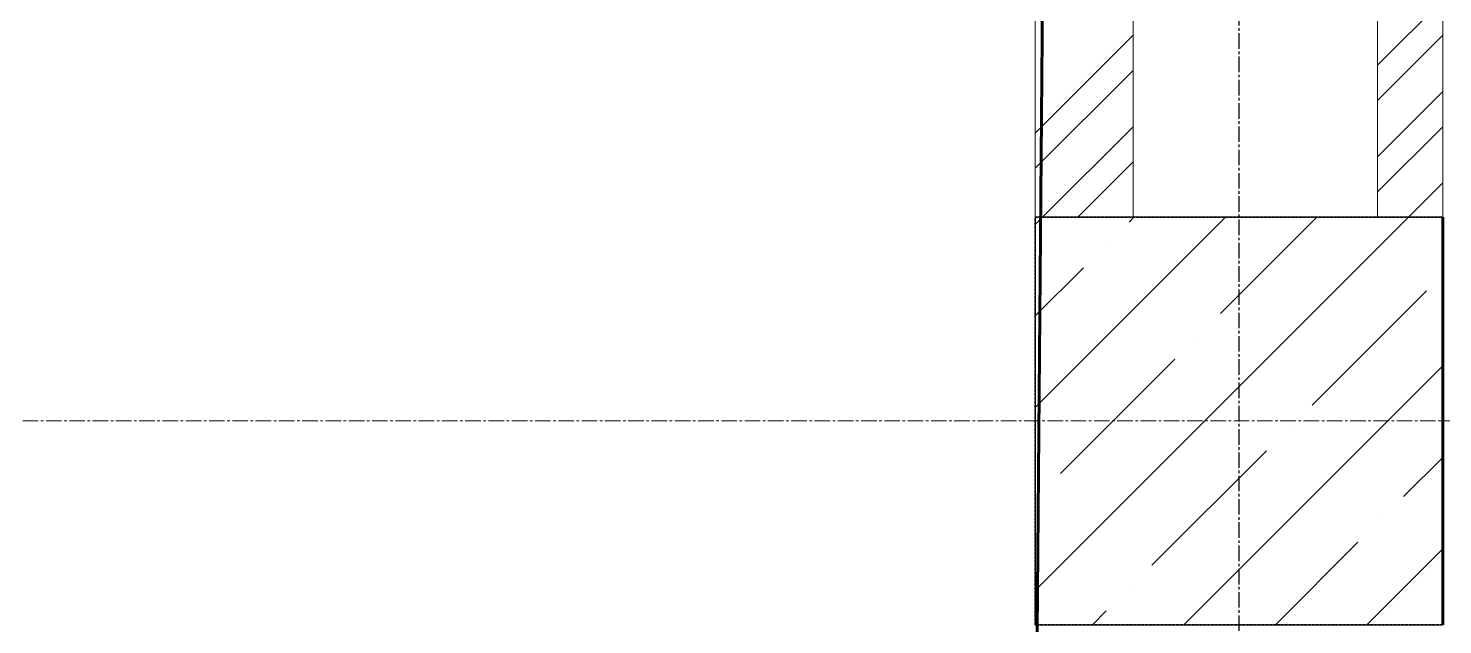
# Model space of a CAD drawing. Header units: millimetres. Extents: x 470010 to 1231400, y -134005 to 421770.
# Drawn here: x 710988 to 712724, y -6661 to -5929 of the extents above; entities that cross this region are included whole.
import ezdxf
from ezdxf.enums import TextEntityAlignment as Align

# ---------------------------------------------------------------- set-up
doc = ezdxf.new("R2010")
doc.units = ezdxf.units.MM
doc.linetypes.add('CENTER2', pattern=[28.575, 19.05, -3.175, 3.175, -3.175])
doc.linetypes.add('HIDDEN2', pattern=[4.7625, 3.175, -1.5875])
doc.layers.get('Defpoints').update_dxf_attribs({"color": 140})
for name, color, linetype, lineweight in [('0) шп потолок', 3, 'Continuous', 60), ('АР_Колонны', 70, 'Continuous', 30), ('АР_Стены ЖБ', 7, 'Continuous', 35), ('АР_Стены кирпич', 32, 'Continuous', 20), ('АР_Стены ПЕНОблок', 52, 'Continuous', 20), ('АР_Штриховка', 8, 'Continuous', 0)]:
    doc.layers.add(name, color=color, linetype=linetype, lineweight=lineweight)
doc.layers.add('АР_Делит', color=120, linetype='Continuous', lineweight=0, plot=False)
doc.layers.add('РД_Оси_100', color=7, linetype='Continuous', lineweight=0, true_color=0x525252)
doc.styles.add('style1', font='ARIALN.TTF')

# ---------------------------------------------------------------- blocks, each defined once
blk = doc.blocks.new('СОШ_2200_АР_ОСИ_М100_28.05.24')
at = {"layer": 'АР_Делит', "color": 251, "linetype": 'CENTER2', "true_color": 0x636466}
blk.add_line((-5954.958, 87200), (47367.08, 87200), dxfattribs=at)
at = {"layer": 'РД_Оси_100', "color": 251, "linetype": 'CENTER2', "true_color": 0x636466}
blk.add_line((39600, -6155), (39600, 139938.679), dxfattribs=at)
blk = doc.blocks.new('A$C9108343f')
at = {"layer": 'АР_Штриховка', "linetype": 'Continuous', "lineweight": 0, "true_color": 0x000000}
h = blk.add_hatch(dxfattribs=at)
h.set_pattern_fill('ANSI32', color=18, scale=25, angle=-360, style=0)
h.set_pattern_definition([(45, (-63444.08, -115658.25), (-168.3798, 168.3798), []), (45, (-63331.83, -115658.25), (-168.3798, 168.3798), [])])
h.paths.add_polyline_path([(46505, 94205), (46625, 94205), (46625, 95155), (46505, 95155)], flags=0)
at = {"layer": 'АР_Штриховка', "linetype": 'Continuous', "lineweight": 0, "ltscale": 0.5, "true_color": 0x000000}
h = blk.add_hatch(dxfattribs=at)
h.set_pattern_fill('ANSI31', color=18, scale=25, angle=-360, style=0)
h.set_pattern_definition([(45, (-63444.08, -115658.25), (-56.1266, 56.1266), [])])
h.paths.add_polyline_path([(47005, 95155), (46925, 95155), (46925, 94205), (47005, 94205)], flags=0)
at = {"layer": '0) шп потолок'}
for points in [[(40585, 93705), (41005, 93705), (41005, 95155), (46519.5, 95155), (46505, 93405)], [(47005, 93705), (47005, 94205)]]:
    blk.add_lwpolyline(points, dxfattribs=at)
at = {"layer": 'АР_Колонны', "color": 18, "linetype": 'HIDDEN2', "lineweight": 25, "true_color": 0x000000}
for p, q in [((46505, 94205), (47005, 94205)), ((46505, 93705), (46505, 94205)), ((47005, 94205), (47005, 93705)), ((47005, 93705), (46505, 93705))]:
    blk.add_line(p, q, dxfattribs=at)
at = {"layer": 'АР_Колонны', "color": 18, "linetype": 'Continuous', "lineweight": 15, "true_color": 0x000000}
for p, q in [((47005, 94205), (46505, 94205)), ((46505, 94205), (46505, 93705)), ((47005, 94205), (46505, 94205)), ((46505, 94205), (46505, 93705)), ((47005, 93705), (47005, 94205)), ((47005, 93705), (47005, 94205)), ((46505, 93705), (47005, 93705)), ((46505, 93705), (47005, 93705))]:
    blk.add_line(p, q, dxfattribs=at)
at = {"layer": 'АР_Стены ЖБ', "color": 18, "linetype": 'Continuous', "lineweight": 30, "true_color": 0x000000}
for p, q in [((47005, 94205), (46505, 94205)), ((46505, 94205), (46505, 93705)), ((47005, 93705), (47005, 94205)), ((46505, 93705), (47005, 93705))]:
    blk.add_line(p, q, dxfattribs=at)
at = {"layer": 'АР_Стены кирпич', "color": 18, "linetype": 'Continuous', "lineweight": 20, "true_color": 0x000000}
for p, q in [((46505, 95155), (46505, 94205)), ((46625, 94205), (46625, 95155)), ((46505, 94205), (46625, 94205))]:
    blk.add_line(p, q, dxfattribs=at)
at = {"layer": 'АР_Стены ПЕНОблок', "color": 18, "linetype": 'Continuous', "lineweight": 20, "true_color": 0x000000}
for p, q in [((46925, 95155), (46925, 94205)), ((47005, 94205), (47005, 95155)), ((46925, 94205), (47005, 94205))]:
    blk.add_line(p, q, dxfattribs=at)
at = {"layer": 'АР_Штриховка', "color": 18, "linetype": 'Continuous', "lineweight": 5, "true_color": 0x000000}
for p, q in [((46505, 94196.1), (46513.8, 94205)), ((46505, 93971.6), (46738.3, 94205)), ((46505, 93747.1), (46962.8, 94205)), ((46620.2, 94199.1), (46626.1, 94205)), ((46732.4, 94086.9), (46850.6, 94205)), ((46592.1, 94171), (46592.1, 94171)), ((46505, 94083.9), (46564.1, 94143)), ((46844.7, 93974.6), (46985, 94114.9)), ((46704.4, 94058.8), (46704.4, 94058.8)), ((46536, 93890.4), (46676.3, 94030.7)), ((46687.3, 93705), (47005, 94022.6)), ((46816.6, 93946.5), (46816.6, 93946.5)), ((46648.2, 93778.2), (46788.6, 93918.5)), ((46956.9, 93862.4), (47005, 93910.4)), ((46507.9, 93862.4), (46507.9, 93862.4)), ((46928.9, 93834.3), (46928.9, 93834.3)), ((46799.6, 93705), (46900.8, 93806.2)), ((46911.8, 93705), (47005, 93798.1)), ((46620.2, 93750.1), (46620.2, 93750.1)), ((46575.1, 93705), (46592.1, 93722))]:
    blk.add_line(p, q, dxfattribs=at)
at = {"layer": 'РД_Оси_100'}
blk.add_blockref('СОШ_2200_АР_ОСИ_М100_28.05.24', (7155, 6755), dxfattribs=at)
at = {"layer": 'Defpoints', "color": 18, "true_color": 0x000000, "style": 'style1'}
for p in [(143949.3, 316089.1), (143975, 281639.5), (143890.4, 273244.7), (143840, 264276.8), (143967.8, 254892.4), (12252, 104178.1), (12382.6, 96023.1)]:
    blk.add_attdef('АР-ПОМЕЩЕНИЕ:НАИМЕНОВАНИЕ', text='', height=100, dxfattribs=at).set_placement(p, align=Align.MIDDLE)
at = {"layer": 'Defpoints', "color": 18, "true_color": 0x000000, "style": 'style1', "flags": 8}
for p in [(143951.3, 279099.1), (143848.3, 269251.1), (143875.3, 260094.2), (144049.7, 250824.7), (163419.3, 238153.4), (155897.5, 237966), (183037.2, 237966), (143342.9, 237876.2)]:
    blk.add_attdef('АР-ПОМЕЩЕНИЕ:НАИМЕНОВАНИЕ', text='', height=100, dxfattribs=at).set_placement(p, align=Align.MIDDLE)

msp = doc.modelspace()

# ---------------------------------------------------------------- hatches: boundary and pattern name
at = {"layer": '0) шп потолок'}
h = msp.add_hatch(dxfattribs=at)
h.set_pattern_fill('ANSI31', color=3, scale=333)
h.paths.add_polyline_path([(714593.57, 6788.758), (712723.57, 6788.758), (712723.57, 6488.758), (712473.57, 6488.758), (712473.57, 3788.758), (712473.57, 2938.758), (712723.57, 2938.758), (712723.57, 2438.758), (712473.57, 2438.758), (712473.57, -2461.242), (712723.57, -2461.242), (712723.57, -2961.242), (714593.57, -2961.242)])
h.paths.add_polyline_path([(712753.57, 6599.212, -1), (712999.455, 6599.212, -1)], flags=16)
h.paths.add_polyline_path([(718363.57, -3011.242), (718273.57, -3011.242), (714593.57, -3011.242), (712723.57, -2961.242), (712723.57, -2989.526), (711945.1, -2989.526), (711323.57, -2961.242), (710019.577, -2961.242), (708193.571, -2961.242), (706723.57, -2961.242), (706223.57, -2961.242), (706223.57, -2811.242), (704923.57, -2811.242), (704883.7, -2811.242), (704523.57, -2811.242), (702823.57, -2811.242), (701473.57, -2811.242), (697285.158, -2811.242), (697273.57, -2822.83), (697273.57, -3061.242), (696773.57, -3061.242), (696773.57, -2811.242), (696273.57, -2811.242), (694673.57, -2811.242), (692773.57, -2811.242), (692773.57, -3211.242), (692773.57, -4811.242), (692773.57, -6211.242), (693537.728, -6211.242), (695721.755, -6211.242), (696873.57, -6211.242), (697073.57, -6211.242), (697073.57, -5011.242), (700673.57, -5011.242), (702713.57, -5011.242), (704009.577, -5011.242), (706223.57, -5011.242), (706723.573, -5011.242), (708123.57, -5011.242), (709453.57, -5011.242), (709683.57, -5011.242), (710983.57, -5011.242), (712223.57, -5011.242), (712773.57, -5011.242), (714142.501, -5011.242), (718363.57, -5011.242), (718363.57, -4711.242)])
h.paths.add_polyline_path([(717877.889, -3302.242), (717877.889, -3085.57), (718297.563, -3085.57), (718297.563, -3302.242)], flags=16)
h.paths.add_polyline_path([(717876.889, -4728.57), (718296.563, -4728.57), (718296.563, -4945.242), (717876.889, -4945.242)], flags=16)
at = {"layer": 'АР_Штриховка', "linetype": 'Continuous', "lineweight": 0, "true_color": 0x000000}
h = msp.add_hatch(dxfattribs=at)
h.set_pattern_fill('ANSI32', color=18, scale=25, angle=-360, style=0)
h.set_pattern_definition([(45, (602274.53, -216024.5), (-168.3798, 168.3798), []), (45, (602386.78, -216024.5), (-168.3798, 168.3798), [])])
h.paths.add_polyline_path([(712223.57, -6161.242), (712343.57, -6161.242), (712343.57, -5211.242), (712223.57, -5211.242)], flags=0)
at = {"layer": 'АР_Штриховка', "linetype": 'Continuous', "lineweight": 0, "ltscale": 0.5, "true_color": 0x000000}
h = msp.add_hatch(dxfattribs=at)
h.set_pattern_fill('ANSI31', color=18, scale=25, angle=-360, style=0)
h.set_pattern_definition([(45, (602274.53, -216024.49), (-56.1266, 56.1266), [])])
h.paths.add_polyline_path([(712723.57, -5211.242), (712643.57, -5211.242), (712643.57, -6161.242), (712723.57, -6161.242)], flags=0)

# ---------------------------------------------------------------- linework, layer by layer
at = {"layer": '0) шп потолок'}
for points in [[(706303.57, -6661.242), (706723.57, -6661.242), (706723.573, -5211.242), (712238.085, -5211.242), (712223.57, -6961.242)], [(712723.57, -6661.242), (712723.57, -6161.242)]]:
    msp.add_lwpolyline(points, dxfattribs=at)
at = {"layer": 'АР_Колонны', "color": 18, "linetype": 'HIDDEN2', "lineweight": 25, "true_color": 0x000000}
for p, q in [((712223.57, -6161.242), (712723.57, -6161.242)), ((712223.57, -6661.242), (712223.57, -6161.242)), ((712723.57, -6161.242), (712723.57, -6661.242)), ((712723.57, -6661.242), (712223.57, -6661.242))]:
    msp.add_line(p, q, dxfattribs=at)
at = {"layer": 'АР_Колонны', "color": 18, "linetype": 'Continuous', "lineweight": 15, "true_color": 0x000000}
for p, q in [((712723.57, -6161.242), (712223.57, -6161.242)), ((712223.57, -6161.242), (712223.57, -6661.242)), ((712723.57, -6161.242), (712223.57, -6161.242)), ((712223.57, -6161.242), (712223.57, -6661.242)), ((712723.57, -6661.242), (712723.57, -6161.242)), ((712723.57, -6661.242), (712723.57, -6161.242)), ((712223.57, -6661.242), (712723.57, -6661.242)), ((712223.57, -6661.242), (712723.57, -6661.242))]:
    msp.add_line(p, q, dxfattribs=at)
at = {"layer": 'АР_Стены ЖБ', "color": 18, "linetype": 'Continuous', "lineweight": 30, "true_color": 0x000000}
for p, q in [((712723.57, -6161.242), (712223.57, -6161.242)), ((712223.57, -6161.242), (712223.57, -6661.242)), ((712723.57, -6661.242), (712723.57, -6161.242)), ((712223.57, -6661.242), (712723.57, -6661.242))]:
    msp.add_line(p, q, dxfattribs=at)
at = {"layer": 'АР_Стены кирпич', "color": 18, "linetype": 'Continuous', "lineweight": 20, "true_color": 0x000000}
for p, q in [((712223.57, -5211.242), (712223.57, -6161.242)), ((712343.57, -6161.242), (712343.57, -5211.242)), ((712223.57, -6161.242), (712343.57, -6161.242))]:
    msp.add_line(p, q, dxfattribs=at)
at = {"layer": 'АР_Стены ПЕНОблок', "color": 18, "linetype": 'Continuous', "lineweight": 20, "true_color": 0x000000}
for p, q in [((712643.57, -5211.242), (712643.57, -6161.242)), ((712723.57, -6161.242), (712723.57, -5211.242)), ((712643.57, -6161.242), (712723.57, -6161.242))]:
    msp.add_line(p, q, dxfattribs=at)
at = {"layer": 'АР_Штриховка', "color": 18, "linetype": 'Continuous', "lineweight": 5, "true_color": 0x000000}
for p, q in [((712223.57, -6170.102), (712232.429, -6161.242)), ((712223.57, -6394.608), (712456.936, -6161.242)), ((712223.57, -6619.114), (712681.442, -6161.242)), ((712338.793, -6167.132), (712344.683, -6161.242)), ((712451.046, -6279.385), (712569.189, -6161.242)), ((712223.57, -6282.355), (712282.667, -6223.258)), ((712563.3, -6391.638), (712703.616, -6251.321)), ((712254.603, -6475.828), (712394.92, -6335.511)), ((712405.949, -6661.242), (712723.57, -6343.621)), ((712366.857, -6588.081), (712507.173, -6447.765)), ((712675.553, -6503.891), (712723.57, -6455.874)), ((712518.202, -6661.242), (712619.426, -6560.018)), ((712630.455, -6661.242), (712723.57, -6568.127)), ((712293.696, -6661.242), (712310.73, -6644.208))]:
    msp.add_line(p, q, dxfattribs=at)

# ---------------------------------------------------------------- block references
msp.add_blockref('A$C9108343f', (665718.612, -100366.242))
at = {"layer": 'РД_Оси_100'}
msp.add_blockref('СОШ_2200_АР_ОСИ_М100_28.05.24', (672873.57, -93611.242), dxfattribs=at)

doc.saveas('drawing.dxf')
